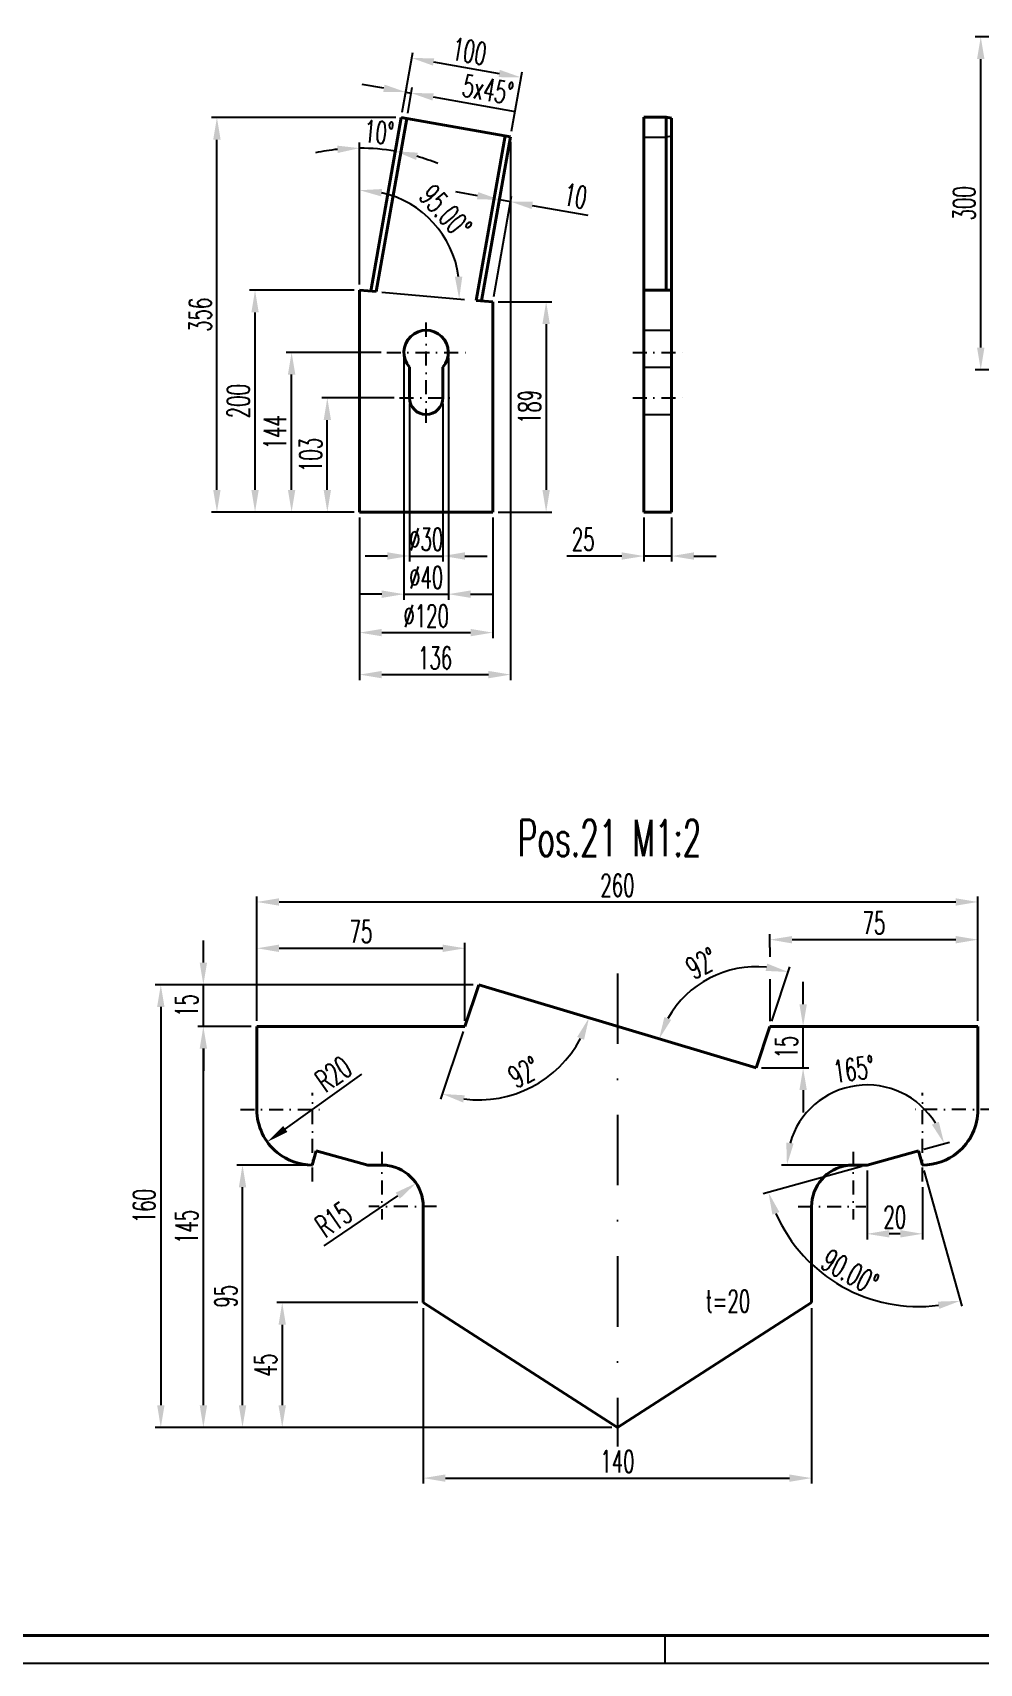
# Model space of a CAD drawing. Extents: x -2850 to -1661, y 5788 to 6629.
# Drawn here: x -2564.3 to -2393.6, y 5792.8 to 6086.8 of the extents above; entities that cross this region are included whole.
import ezdxf

# ---------------------------------------------------------------- set-up
doc = ezdxf.new("R2010")
doc.units = 0
doc.linetypes.add('STRICHPUNKT', pattern=[25.4, 12.7, -6.35, 0, -6.35])
doc.linetypes.add('VERDECKT', pattern=[9.525, 6.35, -3.175])
doc.layers.get('Defpoints').update_dxf_attribs({"linetype": 'CONTINUOUS'})
for name, color, linetype, lineweight in [('ACHSE', 150, 'STRICHPUNKT', 25), ('BEM', 6, 'CONTINUOUS', 25), ('TEXT_7', 1, 'CONTINUOUS', 60), ('VERDECKT', 2, 'VERDECKT', 25), ('VOLL_03', 6, 'CONTINUOUS', 25), ('VOLL_05', 7, 'CONTINUOUS', 40)]:
    doc.layers.add(name, color=color, linetype=linetype, lineweight=lineweight)
doc.styles.add('ROMANS', font='romans.shx', dxfattribs={"width": 0.6, "height": 80})
doc.styles.get("Standard").update_dxf_attribs({"font": 'romans.shx', "width": 0.6})
doc.dimstyles.get("Standard").update_dxf_attribs({"dimtxt": 4, "dimasz": 4, "dimexe": 1, "dimexo": 1, "dimgap": 1, "dimtad": 1, "dimdsep": 46, "dimtxsty": 'Standard', "dimcen": 0, "dimclrd": 256, "dimclre": 256, "dimclrt": 256, "dimazin": 0, "dimtfac": 1, "dimtmove": 0, "dimatfit": 3, "dimfxl": 0, "dimtolj": 1, "dimtzin": 0, "dimarcsym": 0})

# ---------------------------------------------------------------- blocks, each defined once
blk = doc.blocks.new('*D162')
at = {"layer": 'BEM', "lineweight": -2}
for p, q in [((-2478.16, 6067.05), (-2478.16, 5970.09)), ((-2505.38, 5999.39), (-2505.38, 5970.09)), ((-2501.38, 5971.09), (-2482.16, 5971.09))]:
    blk.add_line(p, q, dxfattribs=at)
at = {"layer": 'BEM'}
for points in [[(-2501.38, 5971.75), (-2501.38, 5970.42), (-2505.38, 5971.09)], [(-2482.16, 5971.75), (-2482.16, 5970.42), (-2478.16, 5971.09)]]:
    blk.add_solid(points, dxfattribs=at)
at = {"layer": 'Defpoints', "color": 0}
for p in [(-2478.16, 6068.05), (-2505.38, 6000.39), (-2478.16, 5971.09)]:
    blk.add_point(p, dxfattribs=at)
at = {"layer": 'BEM', "insert": (-2491.77, 5974.09), "char_height": 4, "attachment_point": 5}
blk.add_mtext('\\A1;136', dxfattribs=at)
blk = doc.blocks.new('*D232')
at = {"layer": 'BEM', "lineweight": -2}
blk.add_line((-2639.88, 6012.32), (-2654.29, 6011.12), dxfattribs=at)
at = {"layer": 'BEM'}
blk.add_solid([(-2654.34, 6011.79), (-2654.23, 6010.46), (-2658.27, 6010.79)], dxfattribs=at)
at = {"layer": 'Defpoints', "color": 0}
for p in [(-2406.64, 6031.71), (-2658.27, 6010.79)]:
    blk.add_point(p, dxfattribs=at)
at = {"layer": 'BEM', "insert": (-2645.34, 6014.88), "char_height": 4, "attachment_point": 5, "rotation": 4.7524}
blk.add_mtext('\\A1;R505', dxfattribs=at)
blk = doc.blocks.new('*D231')
at = {"layer": 'BEM', "lineweight": -2}
blk.add_line((-2637.97, 6021.8), (-2652.42, 6021.18), dxfattribs=at)
at = {"layer": 'BEM'}
blk.add_solid([(-2652.44, 6021.84), (-2652.39, 6020.51), (-2656.41, 6021.01)], dxfattribs=at)
at = {"layer": 'Defpoints', "color": 0}
for p in [(-2406.64, 6031.71), (-2656.41, 6021.01)]:
    blk.add_point(p, dxfattribs=at)
at = {"layer": 'BEM', "insert": (-2643.32, 6024.57), "char_height": 4, "attachment_point": 5, "rotation": 2.4538}
blk.add_mtext('\\A1;R500', dxfattribs=at)
blk = doc.blocks.new('*D186')
at = {"layer": 'BEM', "lineweight": -2}
for p, q in [((-2380.12, 6086.05), (-2394.4, 6086.05)), ((-2393.4, 6030.05), (-2393.4, 6082.05)), ((-2380.12, 6026.05), (-2394.4, 6026.05))]:
    blk.add_line(p, q, dxfattribs=at)
at = {"layer": 'BEM'}
for points in [[(-2394.07, 6082.05), (-2392.73, 6082.05), (-2393.4, 6086.05)], [(-2394.07, 6030.05), (-2392.73, 6030.05), (-2393.4, 6026.05)]]:
    blk.add_solid(points, dxfattribs=at)
at = {"layer": 'Defpoints', "color": 0}
for p in [(-2393.4, 6086.05), (-2379.12, 6086.05), (-2379.12, 6026.05)]:
    blk.add_point(p, dxfattribs=at)
at = {"layer": 'BEM', "insert": (-2396.4, 6056.05), "char_height": 4, "attachment_point": 5, "rotation": 90}
blk.add_mtext('\\A1;300', dxfattribs=at)
blk = doc.blocks.new('*D33')
at = {"layer": 'BEM', "lineweight": -2}
for p, q in [((-2523.9, 5908.67), (-2523.9, 5931.1)), ((-2519.9, 5930.1), (-2397.9, 5930.1)), ((-2393.9, 5908.67), (-2393.9, 5931.1))]:
    blk.add_line(p, q, dxfattribs=at)
at = {"layer": 'BEM'}
for points in [[(-2519.9, 5930.76), (-2519.9, 5929.43), (-2523.9, 5930.1)], [(-2397.9, 5930.76), (-2397.9, 5929.43), (-2393.9, 5930.1)]]:
    blk.add_solid(points, dxfattribs=at)
at = {"layer": 'Defpoints', "color": 0}
for p in [(-2393.9, 5930.1), (-2523.9, 5907.67), (-2393.9, 5907.67)]:
    blk.add_point(p, dxfattribs=at)
at = {"layer": 'BEM', "insert": (-2458.9, 5933.1), "char_height": 4, "attachment_point": 5}
blk.add_mtext('\\A1;260', dxfattribs=at)
blk = doc.blocks.new('*D21')
at = {"layer": 'BEM', "lineweight": -2}
for p, q in [((-2431.4, 5921.88), (-2431.4, 5924.3)), ((-2393.9, 5908.67), (-2393.9, 5924.3)), ((-2397.9, 5923.3), (-2427.4, 5923.3))]:
    blk.add_line(p, q, dxfattribs=at)
at = {"layer": 'BEM'}
for points in [[(-2427.4, 5923.96), (-2427.4, 5922.63), (-2431.4, 5923.3)], [(-2397.9, 5923.96), (-2397.9, 5922.63), (-2393.9, 5923.3)]]:
    blk.add_solid(points, dxfattribs=at)
at = {"layer": 'Defpoints', "color": 0}
for p in [(-2431.4, 5923.3), (-2431.4, 5920.88), (-2393.9, 5907.67)]:
    blk.add_point(p, dxfattribs=at)
at = {"layer": 'BEM', "insert": (-2412.65, 5926.3), "char_height": 4, "attachment_point": 5}
blk.add_mtext('\\A1;75', dxfattribs=at)
blk = doc.blocks.new('*D20')
at = {"layer": 'BEM', "lineweight": -2}
blk.add_line((-2431.08, 5908.62), (-2427.81, 5918.43), dxfattribs=at)
blk.add_arc((-2433.9, 5900.17), 18.25, 84.1467, 150.7191, dxfattribs=at)
at = {"layer": 'BEM'}
for points in [[(-2431.9, 5918.98), (-2432.18, 5917.67), (-2428.13, 5917.48)], [(-2449.21, 5908.84), (-2450.43, 5909.36), (-2451.38, 5905.41)]]:
    blk.add_solid(points, dxfattribs=at)
at = {"layer": 'Defpoints', "color": 0}
for p in [(-2437.74, 5918.01), (-2483.9, 5915.17), (-2431.4, 5907.67), (-2433.9, 5900.17), (-2433.9, 5900.17)]:
    blk.add_point(p, dxfattribs=at)
at = {"layer": 'BEM', "insert": (-2443.69, 5919.03), "char_height": 4, "attachment_point": 5, "rotation": 27.4329}
blk.add_mtext('\\A1;92°', dxfattribs=at)
blk = doc.blocks.new('*D19')
at = {"layer": 'BEM', "lineweight": -2}
for p, q in [((-2425.42, 5911.67), (-2425.42, 5915.67)), ((-2430.4, 5907.67), (-2424.42, 5907.67)), ((-2425.42, 5900.17), (-2425.42, 5907.67)), ((-2432.9, 5900.17), (-2424.42, 5900.17)), ((-2425.42, 5896.17), (-2425.42, 5892.17))]:
    blk.add_line(p, q, dxfattribs=at)
at = {"layer": 'BEM'}
for points in [[(-2426.09, 5911.67), (-2424.75, 5911.67), (-2425.42, 5907.67)], [(-2426.09, 5896.17), (-2424.75, 5896.17), (-2425.42, 5900.17)]]:
    blk.add_solid(points, dxfattribs=at)
at = {"layer": 'Defpoints', "color": 0}
for p in [(-2431.4, 5907.67), (-2425.42, 5907.67), (-2433.9, 5900.17)]:
    blk.add_point(p, dxfattribs=at)
at = {"layer": 'BEM', "insert": (-2428.42, 5903.92), "char_height": 4, "attachment_point": 5, "rotation": 90}
blk.add_mtext('\\A1;15', dxfattribs=at)
blk = doc.blocks.new('*D18')
at = {"layer": 'BEM', "lineweight": -2}
for p, q in [((-2533.55, 5919.17), (-2533.55, 5923.17)), ((-2484.9, 5915.17), (-2534.55, 5915.17)), ((-2533.55, 5907.67), (-2533.55, 5915.17)), ((-2524.9, 5907.67), (-2534.55, 5907.67)), ((-2533.55, 5903.67), (-2533.55, 5899.67))]:
    blk.add_line(p, q, dxfattribs=at)
at = {"layer": 'BEM'}
for points in [[(-2534.21, 5919.17), (-2532.88, 5919.17), (-2533.55, 5915.17)], [(-2534.21, 5903.67), (-2532.88, 5903.67), (-2533.55, 5907.67)]]:
    blk.add_solid(points, dxfattribs=at)
at = {"layer": 'Defpoints', "color": 0}
for p in [(-2533.55, 5915.17), (-2483.9, 5915.17), (-2523.9, 5907.67)]:
    blk.add_point(p, dxfattribs=at)
at = {"layer": 'BEM', "insert": (-2536.55, 5911.42), "char_height": 4, "attachment_point": 5, "rotation": 90}
blk.add_mtext('\\A1;15', dxfattribs=at)
blk = doc.blocks.new('*D17')
at = {"layer": 'BEM', "lineweight": -2}
blk.add_line((-2486.72, 5906.72), (-2490.78, 5894.53), dxfattribs=at)
blk.add_arc((-2483.9, 5915.17), 20.75, 262.6268, 332.239, dxfattribs=at)
at = {"layer": 'BEM'}
for points in [[(-2466.15, 5905.76), (-2464.92, 5905.25), (-2464.02, 5909.21)], [(-2486.71, 5893.94), (-2486.41, 5895.24), (-2490.46, 5895.48)]]:
    blk.add_solid(points, dxfattribs=at)
at = {"layer": 'Defpoints', "color": 0}
for p in [(-2483.9, 5915.17), (-2483.9, 5915.17), (-2486.4, 5907.67), (-2433.9, 5900.17), (-2479.53, 5894.88)]:
    blk.add_point(p, dxfattribs=at)
at = {"layer": 'BEM', "insert": (-2475.72, 5899.41), "char_height": 4, "attachment_point": 5, "rotation": 27.4329}
blk.add_mtext('\\A1;92°', dxfattribs=at)
blk = doc.blocks.new('*D16')
at = {"layer": 'BEM', "lineweight": -2}
for p, q in [((-2523.9, 5908.67), (-2523.9, 5922.75)), ((-2519.9, 5921.75), (-2490.4, 5921.75)), ((-2486.4, 5908.67), (-2486.4, 5922.75))]:
    blk.add_line(p, q, dxfattribs=at)
at = {"layer": 'BEM'}
for points in [[(-2519.9, 5922.41), (-2519.9, 5921.08), (-2523.9, 5921.75)], [(-2490.4, 5922.41), (-2490.4, 5921.08), (-2486.4, 5921.75)]]:
    blk.add_solid(points, dxfattribs=at)
at = {"layer": 'Defpoints', "color": 0}
for p in [(-2486.4, 5921.75), (-2523.9, 5907.67), (-2486.4, 5907.67)]:
    blk.add_point(p, dxfattribs=at)
at = {"layer": 'BEM', "insert": (-2505.15, 5924.75), "char_height": 4, "attachment_point": 5}
blk.add_mtext('\\A1;75', dxfattribs=at)
blk = doc.blocks.new('*D15')
at = {"layer": 'BEM', "lineweight": -2}
for p, q in [((-2414.86, 5882.4), (-2432.64, 5877.46)), ((-2403.63, 5881.71), (-2396.83, 5857.22))]:
    blk.add_line(p, q, dxfattribs=at)
blk.add_arc((-2404.61, 5885.25), 28.09, 203.6912, 277.357, dxfattribs=at)
at = {"layer": 'BEM'}
for points in [[(-2430.96, 5873.74), (-2429.7, 5874.19), (-2431.67, 5877.73)], [(-2401.15, 5858.05), (-2400.88, 5856.74), (-2397.1, 5858.19)]]:
    blk.add_solid(points, dxfattribs=at)
at = {"layer": 'Defpoints', "color": 0}
for p in [(-2404.61, 5885.25), (-2404.61, 5885.25), (-2413.9, 5882.67), (-2403.9, 5882.67), (-2424.29, 5865.21)]:
    blk.add_point(p, dxfattribs=at)
at = {"layer": 'BEM', "insert": (-2416.96, 5863.41), "char_height": 4, "attachment_point": 5, "rotation": 330.5241}
blk.add_mtext('\\A1;90.00°', dxfattribs=at)
blk = doc.blocks.new('*D14')
at = {"layer": 'BEM', "lineweight": -2}
for p, q in [((-2403.65, 5885.52), (-2399.02, 5886.8)), ((-2417.4, 5882.67), (-2429.34, 5882.67))]:
    blk.add_line(p, q, dxfattribs=at)
blk.add_arc((-2413.9, 5882.67), 14.44, 31.442, 164.0821, dxfattribs=at)
at = {"layer": 'BEM'}
for points in [[(-2400.97, 5890.47), (-2402.19, 5889.94), (-2399.98, 5886.53)], [(-2427.13, 5886.54), (-2428.45, 5886.72), (-2428.34, 5882.67)]]:
    blk.add_solid(points, dxfattribs=at)
at = {"layer": 'Defpoints', "color": 0}
for p in [(-2409.04, 5896.27), (-2404.61, 5885.25), (-2416.4, 5882.67), (-2413.9, 5882.67), (-2413.9, 5882.67)]:
    blk.add_point(p, dxfattribs=at)
at = {"layer": 'BEM', "insert": (-2416.26, 5899.95), "char_height": 4, "attachment_point": 5, "rotation": 7.7621}
blk.add_mtext('\\A1;165°', dxfattribs=at)
blk = doc.blocks.new('*D13')
at = {"layer": 'BEM', "lineweight": -2}
for p, q in [((-2413.9, 5881.67), (-2413.9, 5869.27)), ((-2403.9, 5878.69), (-2403.9, 5869.27)), ((-2407.9, 5870.27), (-2409.9, 5870.27))]:
    blk.add_line(p, q, dxfattribs=at)
at = {"layer": 'BEM'}
for points in [[(-2409.9, 5870.94), (-2409.9, 5869.61), (-2413.9, 5870.27)], [(-2407.9, 5870.94), (-2407.9, 5869.61), (-2403.9, 5870.27)]]:
    blk.add_solid(points, dxfattribs=at)
at = {"layer": 'Defpoints', "color": 0}
for p in [(-2413.9, 5882.67), (-2403.9, 5879.69), (-2413.9, 5870.27)]:
    blk.add_point(p, dxfattribs=at)
at = {"layer": 'BEM', "insert": (-2408.9, 5873.27), "char_height": 4, "attachment_point": 5}
blk.add_mtext('\\A1;20', dxfattribs=at)
blk = doc.blocks.new('*D12')
at = {"layer": 'BEM', "lineweight": -2}
blk.add_line((-2511.78, 5868.09), (-2498.51, 5877.14), dxfattribs=at)
at = {"layer": 'BEM'}
blk.add_solid([(-2498.88, 5877.69), (-2498.13, 5876.59), (-2495.2, 5879.4)], dxfattribs=at)
at = {"layer": 'Defpoints', "color": 0}
for p in [(-2495.2, 5879.4), (-2501.4, 5875.17)]:
    blk.add_point(p, dxfattribs=at)
at = {"layer": 'BEM', "insert": (-2510.09, 5872.87), "char_height": 4, "attachment_point": 5, "rotation": 34.3086}
blk.add_mtext('\\A1;R15', dxfattribs=at)
blk = doc.blocks.new('*D11')
at = {"layer": 'BEM', "lineweight": -2}
blk.add_line((-2505.02, 5899.03), (-2518.78, 5889.17), dxfattribs=at)
at = {"layer": 'BEM'}
blk.add_solid([(-2519.17, 5889.72), (-2518.39, 5888.63), (-2522.03, 5886.84)], dxfattribs=at)
at = {"layer": 'Defpoints', "color": 0}
for p in [(-2513.9, 5892.67), (-2522.03, 5886.84)]:
    blk.add_point(p, dxfattribs=at)
at = {"layer": 'BEM', "insert": (-2510.09, 5899.09), "char_height": 4, "attachment_point": 5, "rotation": 35.6226}
blk.add_mtext('\\A1;R20', dxfattribs=at)
blk = doc.blocks.new('*D10')
at = {"layer": 'BEM', "lineweight": -2}
for p, q in [((-2484.9, 5915.17), (-2542.22, 5915.17)), ((-2541.22, 5911.17), (-2541.22, 5839.37)), ((-2459.9, 5835.37), (-2542.22, 5835.37))]:
    blk.add_line(p, q, dxfattribs=at)
at = {"layer": 'BEM'}
for points in [[(-2541.88, 5911.17), (-2540.55, 5911.17), (-2541.22, 5915.17)], [(-2541.88, 5839.37), (-2540.55, 5839.37), (-2541.22, 5835.37)]]:
    blk.add_solid(points, dxfattribs=at)
at = {"layer": 'Defpoints', "color": 0}
for p in [(-2483.9, 5915.17), (-2541.22, 5835.37), (-2458.9, 5835.37)]:
    blk.add_point(p, dxfattribs=at)
at = {"layer": 'BEM', "insert": (-2544.22, 5875.27), "char_height": 4, "attachment_point": 5, "rotation": 90}
blk.add_mtext('\\A1;160', dxfattribs=at)
blk = doc.blocks.new('*D9')
at = {"layer": 'BEM', "lineweight": -2}
for p, q in [((-2524.9, 5907.67), (-2534.55, 5907.67)), ((-2533.55, 5839.37), (-2533.55, 5903.67)), ((-2459.9, 5835.37), (-2534.55, 5835.37))]:
    blk.add_line(p, q, dxfattribs=at)
at = {"layer": 'BEM'}
for points in [[(-2534.21, 5903.67), (-2532.88, 5903.67), (-2533.55, 5907.67)], [(-2534.21, 5839.37), (-2532.88, 5839.37), (-2533.55, 5835.37)]]:
    blk.add_solid(points, dxfattribs=at)
at = {"layer": 'Defpoints', "color": 0}
for p in [(-2533.55, 5907.67), (-2523.9, 5907.67), (-2458.9, 5835.37)]:
    blk.add_point(p, dxfattribs=at)
at = {"layer": 'BEM', "insert": (-2536.55, 5871.52), "char_height": 4, "attachment_point": 5, "rotation": 90}
blk.add_mtext('\\A1;145', dxfattribs=at)
blk = doc.blocks.new('*D8')
at = {"layer": 'BEM', "lineweight": -2}
for p, q in [((-2514.9, 5882.67), (-2527.49, 5882.67)), ((-2526.49, 5839.37), (-2526.49, 5878.67)), ((-2459.9, 5835.37), (-2527.49, 5835.37))]:
    blk.add_line(p, q, dxfattribs=at)
at = {"layer": 'BEM'}
for points in [[(-2527.15, 5878.67), (-2525.82, 5878.67), (-2526.49, 5882.67)], [(-2527.15, 5839.37), (-2525.82, 5839.37), (-2526.49, 5835.37)]]:
    blk.add_solid(points, dxfattribs=at)
at = {"layer": 'Defpoints', "color": 0}
for p in [(-2526.49, 5882.67), (-2513.9, 5882.67), (-2458.9, 5835.37)]:
    blk.add_point(p, dxfattribs=at)
at = {"layer": 'BEM', "insert": (-2529.49, 5859.02), "char_height": 4, "attachment_point": 5, "rotation": 90}
blk.add_mtext('\\A1;95', dxfattribs=at)
blk = doc.blocks.new('*D7')
at = {"layer": 'BEM', "lineweight": -2}
for p, q in [((-2494.9, 5857.87), (-2520.33, 5857.87)), ((-2519.33, 5853.87), (-2519.33, 5839.37)), ((-2459.9, 5835.37), (-2520.33, 5835.37))]:
    blk.add_line(p, q, dxfattribs=at)
at = {"layer": 'BEM'}
for points in [[(-2520, 5853.87), (-2518.66, 5853.87), (-2519.33, 5857.87)], [(-2520, 5839.37), (-2518.66, 5839.37), (-2519.33, 5835.37)]]:
    blk.add_solid(points, dxfattribs=at)
at = {"layer": 'Defpoints', "color": 0}
for p in [(-2493.9, 5857.87), (-2519.33, 5835.37), (-2458.9, 5835.37)]:
    blk.add_point(p, dxfattribs=at)
at = {"layer": 'BEM', "insert": (-2522.33, 5846.62), "char_height": 4, "attachment_point": 5, "rotation": 90}
blk.add_mtext('\\A1;45', dxfattribs=at)
blk = doc.blocks.new('*D6')
at = {"layer": 'BEM', "lineweight": -2}
for p, q in [((-2493.9, 5856.87), (-2493.9, 5825.23)), ((-2423.9, 5856.87), (-2423.9, 5825.23)), ((-2489.9, 5826.23), (-2427.9, 5826.23))]:
    blk.add_line(p, q, dxfattribs=at)
at = {"layer": 'BEM'}
for points in [[(-2489.9, 5826.89), (-2489.9, 5825.56), (-2493.9, 5826.23)], [(-2427.9, 5826.89), (-2427.9, 5825.56), (-2423.9, 5826.23)]]:
    blk.add_solid(points, dxfattribs=at)
at = {"layer": 'Defpoints', "color": 0}
for p in [(-2493.9, 5857.87), (-2423.9, 5857.87), (-2423.9, 5826.23)]:
    blk.add_point(p, dxfattribs=at)
at = {"layer": 'BEM', "insert": (-2458.9, 5829.23), "char_height": 4, "attachment_point": 5}
blk.add_mtext('\\A1;140', dxfattribs=at)
blk = doc.blocks.new('*D279')
at = {"layer": 'BEM', "lineweight": -2}
for p, q in [((-2454.12, 5999.39), (-2454.12, 5991.46)), ((-2449.12, 5999.39), (-2449.12, 5991.46)), ((-2458.12, 5992.46), (-2468.01, 5992.46)), ((-2449.12, 5992.46), (-2454.12, 5992.46)), ((-2445.12, 5992.46), (-2441.12, 5992.46))]:
    blk.add_line(p, q, dxfattribs=at)
at = {"layer": 'BEM'}
for points in [[(-2458.12, 5993.13), (-2458.12, 5991.8), (-2454.12, 5992.46)], [(-2445.12, 5993.13), (-2445.12, 5991.8), (-2449.12, 5992.46)]]:
    blk.add_solid(points, dxfattribs=at)
at = {"layer": 'Defpoints', "color": 0}
for p in [(-2454.12, 6000.39), (-2449.12, 6000.39), (-2454.12, 5992.46)]:
    blk.add_point(p, dxfattribs=at)
at = {"layer": 'BEM', "insert": (-2465.07, 5995.46), "char_height": 4, "attachment_point": 5}
blk.add_mtext('\\A1;25', dxfattribs=at)
blk = doc.blocks.new('*D278')
at = {"layer": 'BEM', "lineweight": -2}
blk.add_line((-2505.38, 6041.39), (-2505.38, 6067), dxfattribs=at)
for start, end in [(96.1768, 102.3536), (80, 90), (67.6464, 73.8232)]:
    blk.add_arc((-2505.38, 6028.88), 37.12, start, end, dxfattribs=at)
at = {"layer": 'BEM'}
for points in [[(-2509.41, 6066.45), (-2509.34, 6065.12), (-2505.38, 6066)], [(-2495.19, 6063.88), (-2494.89, 6065.18), (-2498.93, 6065.43)]]:
    blk.add_solid(points, dxfattribs=at)
at = {"layer": 'Defpoints', "color": 0}
for p in [(-2497.86, 6071.52), (-2501.07, 6065.75), (-2505.38, 6040.39), (-2503.38, 6040.22), (-2505.38, 6000.39)]:
    blk.add_point(p, dxfattribs=at)
at = {"layer": 'BEM', "insert": (-2501.88, 6068.85), "char_height": 4, "attachment_point": 5, "rotation": 355}
blk.add_mtext('\\A1;10°', dxfattribs=at)
blk = doc.blocks.new('*D277')
at = {"layer": 'BEM', "lineweight": -2}
for p, q in [((-2498.86, 6071.52), (-2532.1, 6071.52)), ((-2531.1, 6004.39), (-2531.1, 6067.52)), ((-2506.38, 6000.39), (-2532.1, 6000.39))]:
    blk.add_line(p, q, dxfattribs=at)
at = {"layer": 'BEM'}
for points in [[(-2531.77, 6067.52), (-2530.44, 6067.52), (-2531.1, 6071.52)], [(-2531.77, 6004.39), (-2530.44, 6004.39), (-2531.1, 6000.39)]]:
    blk.add_solid(points, dxfattribs=at)
at = {"layer": 'Defpoints', "color": 0}
for p in [(-2531.1, 6071.52), (-2497.86, 6071.52), (-2505.38, 6000.39)]:
    blk.add_point(p, dxfattribs=at)
at = {"layer": 'BEM', "insert": (-2534.1, 6035.96), "char_height": 4, "attachment_point": 5, "rotation": 90}
blk.add_mtext('\\A1;356', dxfattribs=at)
blk = doc.blocks.new('*D276')
at = {"layer": 'BEM', "lineweight": -2}
for p, q in [((-2484.1, 6057.41), (-2488.04, 6058.11)), ((-2483.18, 6039.63), (-2479.99, 6057.7)), ((-2481.21, 6039.28), (-2478.02, 6057.36)), ((-2480.16, 6056.72), (-2478.19, 6056.37)), ((-2474.25, 6055.68), (-2464.25, 6053.92))]:
    blk.add_line(p, q, dxfattribs=at)
at = {"layer": 'BEM'}
for points in [[(-2483.99, 6058.07), (-2484.22, 6056.76), (-2480.16, 6056.72)], [(-2474.14, 6056.33), (-2474.37, 6055.02), (-2478.19, 6056.37)]]:
    blk.add_solid(points, dxfattribs=at)
at = {"layer": 'Defpoints', "color": 0}
for p in [(-2480.16, 6056.72), (-2483.35, 6038.64), (-2481.38, 6038.29)]:
    blk.add_point(p, dxfattribs=at)
at = {"layer": 'BEM', "insert": (-2466.46, 6057.35), "char_height": 4, "attachment_point": 5, "rotation": 350}
blk.add_mtext('\\A1;10', dxfattribs=at)
blk = doc.blocks.new('*D275')
at = {"layer": 'BEM', "lineweight": -2}
for p, q in [((-2497.69, 6072.51), (-2495.8, 6083.22)), ((-2492.03, 6081.54), (-2480.21, 6079.46)), ((-2477.99, 6069.03), (-2476.1, 6079.75))]:
    blk.add_line(p, q, dxfattribs=at)
at = {"layer": 'BEM'}
for points in [[(-2491.92, 6082.2), (-2492.15, 6080.88), (-2495.97, 6082.24)], [(-2480.1, 6080.11), (-2480.33, 6078.8), (-2476.28, 6078.76)]]:
    blk.add_solid(points, dxfattribs=at)
at = {"layer": 'Defpoints', "color": 0}
for p in [(-2476.28, 6078.76), (-2497.86, 6071.52), (-2478.16, 6068.05)]:
    blk.add_point(p, dxfattribs=at)
at = {"layer": 'BEM', "insert": (-2485.6, 6083.45), "char_height": 4, "attachment_point": 5, "rotation": 350}
blk.add_mtext('\\A1;100', dxfattribs=at)
blk = doc.blocks.new('*D274')
at = {"layer": 'BEM', "lineweight": -2}
for p, q in [((-2500.99, 6076.8), (-2504.93, 6077.49)), ((-2497.69, 6072.51), (-2496.88, 6077.09)), ((-2497.05, 6076.1), (-2496.07, 6075.93)), ((-2496.7, 6072.33), (-2495.89, 6076.91)), ((-2492.13, 6075.24), (-2477.33, 6072.63))]:
    blk.add_line(p, q, dxfattribs=at)
at = {"layer": 'BEM'}
for points in [[(-2500.88, 6077.45), (-2501.11, 6076.14), (-2497.05, 6076.1)], [(-2492.01, 6075.89), (-2492.24, 6074.58), (-2496.07, 6075.93)]]:
    blk.add_solid(points, dxfattribs=at)
at = {"layer": 'Defpoints', "color": 0}
for p in [(-2496.07, 6075.93), (-2497.86, 6071.52), (-2496.88, 6071.35)]:
    blk.add_point(p, dxfattribs=at)
at = {"layer": 'BEM', "insert": (-2482.24, 6076.54), "char_height": 4, "attachment_point": 5, "rotation": 350}
blk.add_mtext('\\A1;5x45°', dxfattribs=at)
blk = doc.blocks.new('*D273')
at = {"layer": 'BEM', "lineweight": -2}
for p, q in [((-2497.38, 6028.18), (-2497.38, 5984.59)), ((-2489.38, 6028.18), (-2489.38, 5984.59)), ((-2501.38, 5985.59), (-2505.38, 5985.59)), ((-2497.38, 5985.59), (-2489.38, 5985.59)), ((-2485.38, 5985.59), (-2481.38, 5985.59))]:
    blk.add_line(p, q, dxfattribs=at)
at = {"layer": 'BEM'}
for points in [[(-2501.38, 5986.26), (-2501.38, 5984.92), (-2497.38, 5985.59)], [(-2485.38, 5986.26), (-2485.38, 5984.92), (-2489.38, 5985.59)]]:
    blk.add_solid(points, dxfattribs=at)
at = {"layer": 'Defpoints', "color": 0}
for p in [(-2497.38, 6029.18), (-2489.38, 6029.18), (-2489.38, 5985.59)]:
    blk.add_point(p, dxfattribs=at)
at = {"layer": 'BEM', "insert": (-2493.38, 5988.59), "char_height": 4, "attachment_point": 5}
blk.add_mtext('\\A1;%%c40', dxfattribs=at)
blk = doc.blocks.new('*D272')
at = {"layer": 'BEM', "lineweight": -2}
for p, q in [((-2505.38, 6041.39), (-2505.38, 6059.41)), ((-2501.38, 6040.04), (-2486.44, 6038.74))]:
    blk.add_line(p, q, dxfattribs=at)
blk.add_arc((-2505.38, 6040.39), 18.02, 7.7477, 77.2523, dxfattribs=at)
at = {"layer": 'BEM'}
for points in [[(-2501.48, 6057.3), (-2501.33, 6058.63), (-2505.38, 6058.41)], [(-2486.86, 6042.84), (-2488.2, 6042.81), (-2487.43, 6038.82)]]:
    blk.add_solid(points, dxfattribs=at)
at = {"layer": 'Defpoints', "color": 0}
for p in [(-2489.28, 6048.48), (-2505.38, 6040.39), (-2505.38, 6040.39), (-2502.38, 6040.13), (-2505.38, 6000.39)]:
    blk.add_point(p, dxfattribs=at)
at = {"layer": 'BEM', "insert": (-2489.89, 6054.59), "char_height": 4, "attachment_point": 5, "rotation": 312.5}
blk.add_mtext('\\A1;95.00°', dxfattribs=at)
blk = doc.blocks.new('*D271')
at = {"layer": 'BEM', "lineweight": -2}
for p, q in [((-2480.38, 6038.29), (-2470.75, 6038.29)), ((-2471.75, 6034.29), (-2471.75, 6004.39)), ((-2480.38, 6000.39), (-2470.75, 6000.39))]:
    blk.add_line(p, q, dxfattribs=at)
at = {"layer": 'BEM'}
for points in [[(-2472.42, 6034.29), (-2471.08, 6034.29), (-2471.75, 6038.29)], [(-2472.42, 6004.39), (-2471.08, 6004.39), (-2471.75, 6000.39)]]:
    blk.add_solid(points, dxfattribs=at)
at = {"layer": 'Defpoints', "color": 0}
for p in [(-2481.38, 6038.29), (-2481.38, 6000.39), (-2471.75, 6000.39)]:
    blk.add_point(p, dxfattribs=at)
at = {"layer": 'BEM', "insert": (-2474.75, 6019.34), "char_height": 4, "attachment_point": 5, "rotation": 90}
blk.add_mtext('\\A1;189', dxfattribs=at)
blk = doc.blocks.new('*D270')
at = {"layer": 'BEM', "lineweight": -2}
for p, q in [((-2506.38, 6040.39), (-2525.23, 6040.39)), ((-2524.23, 6004.39), (-2524.23, 6036.39)), ((-2506.38, 6000.39), (-2525.23, 6000.39))]:
    blk.add_line(p, q, dxfattribs=at)
at = {"layer": 'BEM'}
for points in [[(-2524.89, 6036.39), (-2523.56, 6036.39), (-2524.23, 6040.39)], [(-2524.89, 6004.39), (-2523.56, 6004.39), (-2524.23, 6000.39)]]:
    blk.add_solid(points, dxfattribs=at)
at = {"layer": 'Defpoints', "color": 0}
for p in [(-2524.23, 6040.39), (-2505.38, 6040.39), (-2505.38, 6000.39)]:
    blk.add_point(p, dxfattribs=at)
at = {"layer": 'BEM', "insert": (-2527.23, 6020.39), "char_height": 4, "attachment_point": 5, "rotation": 90}
blk.add_mtext('\\A1;200', dxfattribs=at)
blk = doc.blocks.new('*D269')
at = {"layer": 'BEM', "lineweight": -2}
for p, q in [((-2501.5, 6029.18), (-2518.64, 6029.18)), ((-2517.64, 6004.39), (-2517.64, 6025.18)), ((-2506.38, 6000.39), (-2518.64, 6000.39))]:
    blk.add_line(p, q, dxfattribs=at)
at = {"layer": 'BEM'}
for points in [[(-2518.3, 6025.18), (-2516.97, 6025.18), (-2517.64, 6029.18)], [(-2518.3, 6004.39), (-2516.97, 6004.39), (-2517.64, 6000.39)]]:
    blk.add_solid(points, dxfattribs=at)
at = {"layer": 'Defpoints', "color": 0}
for p in [(-2517.64, 6029.18), (-2500.5, 6029.18), (-2505.38, 6000.39)]:
    blk.add_point(p, dxfattribs=at)
at = {"layer": 'BEM', "insert": (-2520.64, 6014.78), "char_height": 4, "attachment_point": 5, "rotation": 90}
blk.add_mtext('\\A1;144', dxfattribs=at)
blk = doc.blocks.new('*D268')
at = {"layer": 'BEM', "lineweight": -2}
for p, q in [((-2499.17, 6020.98), (-2512.2, 6020.98)), ((-2511.2, 6004.39), (-2511.2, 6016.98)), ((-2506.38, 6000.39), (-2512.2, 6000.39))]:
    blk.add_line(p, q, dxfattribs=at)
at = {"layer": 'BEM'}
for points in [[(-2511.86, 6016.98), (-2510.53, 6016.98), (-2511.2, 6020.98)], [(-2511.86, 6004.39), (-2510.53, 6004.39), (-2511.2, 6000.39)]]:
    blk.add_solid(points, dxfattribs=at)
at = {"layer": 'Defpoints', "color": 0}
for p in [(-2511.2, 6020.98), (-2498.17, 6020.98), (-2505.38, 6000.39)]:
    blk.add_point(p, dxfattribs=at)
at = {"layer": 'BEM', "insert": (-2514.2, 6010.68), "char_height": 4, "attachment_point": 5, "rotation": 90}
blk.add_mtext('\\A1;103', dxfattribs=at)
blk = doc.blocks.new('*D267')
at = {"layer": 'BEM', "lineweight": -2}
for p, q in [((-2505.38, 5999.39), (-2505.38, 5977.66)), ((-2481.38, 5999.39), (-2481.38, 5977.66)), ((-2501.38, 5978.66), (-2485.38, 5978.66))]:
    blk.add_line(p, q, dxfattribs=at)
at = {"layer": 'BEM'}
for points in [[(-2501.38, 5979.32), (-2501.38, 5977.99), (-2505.38, 5978.66)], [(-2485.38, 5979.32), (-2485.38, 5977.99), (-2481.38, 5978.66)]]:
    blk.add_solid(points, dxfattribs=at)
at = {"layer": 'Defpoints', "color": 0}
for p in [(-2505.38, 6000.39), (-2481.38, 6000.39), (-2481.38, 5978.66)]:
    blk.add_point(p, dxfattribs=at)
at = {"layer": 'BEM', "insert": (-2493.38, 5981.66), "char_height": 4, "attachment_point": 5}
blk.add_mtext('\\A1;%%c120', dxfattribs=at)
blk = doc.blocks.new('*D266')
at = {"layer": 'BEM', "lineweight": -2}
for p, q in [((-2496.38, 6019.98), (-2496.38, 5991.47)), ((-2490.38, 6019.98), (-2490.38, 5991.47)), ((-2500.38, 5992.47), (-2504.38, 5992.47)), ((-2496.38, 5992.47), (-2490.38, 5992.47)), ((-2486.38, 5992.47), (-2482.38, 5992.47))]:
    blk.add_line(p, q, dxfattribs=at)
at = {"layer": 'BEM'}
for points in [[(-2500.38, 5993.14), (-2500.38, 5991.81), (-2496.38, 5992.47)], [(-2486.38, 5993.14), (-2486.38, 5991.81), (-2490.38, 5992.47)]]:
    blk.add_solid(points, dxfattribs=at)
at = {"layer": 'Defpoints', "color": 0}
for p in [(-2496.38, 6020.98), (-2490.38, 6020.98), (-2490.38, 5992.47)]:
    blk.add_point(p, dxfattribs=at)
at = {"layer": 'BEM', "insert": (-2493.38, 5995.47), "char_height": 4, "attachment_point": 5}
blk.add_mtext('\\A1;%%c30', dxfattribs=at)

msp = doc.modelspace()

# ---------------------------------------------------------------- linework, layer by layer
at = {"layer": 'ACHSE', "ltscale": 0.2}
for p, q in [((-2493.3803, 6016.4563), (-2493.3803, 6035.4867)), ((-2500.4997, 6029.1756), (-2486.2609, 6029.1756)), ((-2456.1247, 6029.1756), (-2447.1247, 6029.1756)), ((-2498.1749, 6020.9756), (-2488.5858, 6020.9756)), ((-2456.1247, 6020.9756), (-2447.1247, 6020.9756)), ((-2513.9, 5879.6881), (-2513.9, 5895.6884)), ((-2403.9, 5879.6881), (-2403.9, 5895.6884)), ((-2526.8809, 5892.6689), (-2511.5517, 5892.6689)), ((-2390.9192, 5892.6689), (-2406.2484, 5892.6689)), ((-2501.4, 5885.0554), (-2501.4, 5872.861)), ((-2416.4, 5885.0554), (-2416.4, 5872.861)), ((-2491.5135, 5875.1689), (-2503.7135, 5875.1689)), ((-2426.2865, 5875.1689), (-2414.0865, 5875.1689))]:
    msp.add_line(p, q, dxfattribs=at)
at = {"layer": 'ACHSE'}
msp.add_line((-2458.9, 5917.2139), (-2458.9, 5831.908), dxfattribs=at)
at = {"layer": 'BEM'}
for p, q in [((-2431.4, 5921.8801), (-2431.4, 5920.2113)), ((-2431.4, 5916.1837), (-2431.4, 5908.6119))]:
    msp.add_line(p, q, dxfattribs=at)
at = {"layer": 'VERDECKT'}
for p, q in [((-2449.1247, 6068.1516), (-2450.1247, 6067.9779)), ((-2454.1247, 6067.9779), (-2450.1247, 6067.9779)), ((-2454.1247, 6033.1756), (-2449.1247, 6033.1756)), ((-2454.1247, 6026.5298), (-2449.1247, 6026.5298)), ((-2454.1247, 6017.9756), (-2449.1247, 6017.9756))]:
    msp.add_line(p, q, dxfattribs=at)
at = {"layer": 'VOLL_03'}
msp.add_line((-2450.3783, 5797.8285), (-2450.3783, 5792.8285), dxfattribs=at)
at = {"layer": 'VOLL_03', "ltscale": 0.8}
msp.add_line((-1666.3783, 5792.8285), (-2845.3783, 5792.8285), dxfattribs=at)
at = {"layer": 'VOLL_05'}
for p, q in [((-2503.3803, 6040.2184), (-2497.8609, 6071.5203)), ((-2502.3803, 6040.131), (-2496.8761, 6071.3467)), ((-2478.1648, 6068.0474), (-2497.8609, 6071.5203)), ((-2454.1247, 6071.5898), (-2450.1247, 6071.5898)), ((-2454.1247, 6071.5898), (-2454.1247, 6000.3934)), ((-2449.1247, 6071.4161), (-2450.1247, 6071.5898)), ((-2450.1247, 6071.5898), (-2450.1247, 6040.3934)), ((-2449.1247, 6071.4161), (-2449.1247, 6000.3934)), ((-2484.3803, 6038.5562), (-2479.1496, 6068.221)), ((-2483.3803, 6038.4687), (-2478.1648, 6068.0474)), ((-2505.3803, 6000.3934), (-2505.3803, 6040.3934)), ((-2505.3803, 6040.3934), (-2502.3803, 6040.131)), ((-2454.1247, 6040.3934), (-2449.1247, 6040.3934)), ((-2484.3803, 6038.5562), (-2481.3803, 6038.2937)), ((-2481.3803, 6000.3934), (-2481.3803, 6038.2937)), ((-2496.3803, 6026.5298), (-2496.3803, 6023.9794)), ((-2490.3803, 6026.5298), (-2490.3803, 6023.9794)), ((-2496.3803, 6020.9756), (-2496.3803, 6023.9794)), ((-2490.3803, 6020.9756), (-2490.3803, 6023.9794)), ((-2505.3803, 6000.3934), (-2481.3803, 6000.3934)), ((-2454.1247, 6000.3934), (-2449.1247, 6000.3934)), ((-2486.4, 5907.6689), (-2483.9, 5915.1689)), ((-2433.9, 5900.1689), (-2483.9, 5915.1689)), ((-2523.9, 5892.6689), (-2523.9, 5907.6689)), ((-2486.4, 5907.6689), (-2523.9, 5907.6689)), ((-2431.4, 5907.6689), (-2433.9, 5900.1689)), ((-2431.4, 5907.6689), (-2393.9, 5907.6689)), ((-2393.9, 5892.6689), (-2393.9, 5907.6689)), ((-2513.9047, 5882.6689), (-2513.188, 5885.2489)), ((-2503.9, 5882.6689), (-2513.188, 5885.2489)), ((-2413.9, 5882.6689), (-2404.6121, 5885.2489)), ((-2403.8954, 5882.6689), (-2404.6121, 5885.2489)), ((-2501.4, 5882.6689), (-2503.9, 5882.6689)), ((-2416.4, 5882.6689), (-2413.9, 5882.6689)), ((-2493.9, 5857.8707), (-2493.9, 5875.1689)), ((-2423.9, 5857.8707), (-2423.9, 5875.1689)), ((-2493.9, 5857.8707), (-2458.9, 5835.3707)), ((-2458.9, 5835.3707), (-2423.9, 5857.8707))]:
    msp.add_line(p, q, dxfattribs=at)
at = {"layer": 'VOLL_05', "ltscale": 0.8}
msp.add_line((-1671.3783, 5797.8285), (-2840.3783, 5797.8285), dxfattribs=at)
at = {"layer": 'VOLL_05'}
for centre, radius, start, end in [((-2493.3803, 6029.1756), 4, 318.590378, 221.409622), ((-2493.3803, 6020.9756), 3, 180, 0), ((-2513.9, 5892.6689), 10, 180, 230.844861), ((-2403.9, 5892.6689), 10, 309.155139, 0), ((-2513.9, 5892.6689), 10, 230.844861, 270), ((-2403.9, 5892.6689), 10, 270, 309.155139), ((-2513.9, 5892.6689), 10, 269.973457, 270), ((-2501.4, 5875.1689), 7.5, 81.904412, 90), ((-2501.4, 5875.1689), 7.5, 0, 81.904412), ((-2416.4, 5875.1689), 7.5, 98.095588, 180), ((-2416.4, 5875.1689), 7.5, 90, 98.095588), ((-2403.9, 5892.6689), 10, 270, 270.026543)]:
    msp.add_arc(centre, radius, start, end, dxfattribs=at)

# ---------------------------------------------------------------- texts
at = {"layer": 'BEM', "insert": (-2438.9722, 5858.1169), "char_height": 4, "attachment_point": 5}
msp.add_mtext('t=20', dxfattribs=at)
at = {"layer": 'TEXT_7', "style": 'ROMANS', "width": 0.6}
msp.add_text('Pos.21 M1:2', height=6.534407, dxfattribs=at).set_placement((-2476.8662, 5938.354))

# ---------------------------------------------------------------- dimensions: what is measured, and where the dimension line sits
at = {"layer": 'BEM'}
dim = msp.add_aligned_dim(p1=(-2497.8609, 6071.5203), p2=(-2478.1648, 6068.0474), distance=10.8802, dimstyle='Standard', override={"dimlfac": 5}, dxfattribs=at)
dim.commit()
dim.dimension.update_dxf_attribs({"geometry": '*D275', "text_midpoint": (-2485.6026, 6083.4532)})
for base, p1, p2, override, picture, middle in [((-2393.4006, 6086.0548), (-2379.1232, 6026.0548), (-2379.1232, 6086.0548), {"dimlfac": 5}, '*D186', (-2396.4006, 6056.0548)), ((-2524.2266, 6040.3934), (-2505.3803, 6000.3934), (-2505.3803, 6040.3934), {"dimlfac": 5}, '*D270', (-2527.2266, 6020.3934)), ((-2533.5463, 5915.1689), (-2523.9, 5907.6689), (-2483.9, 5915.1689), {"dimlfac": 2}, '*D18', (-2536.5463, 5911.4189)), ((-2425.4214, 5907.6689), (-2433.9, 5900.1689), (-2431.4, 5907.6689), {"dimlfac": 2}, '*D19', (-2428.4214, 5903.9189)), ((-2519.3292, 5835.3707), (-2493.9, 5857.8707), (-2458.9, 5835.3707), {"dimlfac": 2}, '*D7', (-2522.3292, 5846.6207))]:
    dim = msp.add_linear_dim(base=base, p1=p1, p2=p2, angle=90, dimstyle='Standard', override=override, dxfattribs=at)
    dim.commit()
    dim.dimension.update_dxf_attribs({"geometry": picture, "text_midpoint": middle})
dim = msp.add_aligned_dim(p1=(-2497.8609, 6071.5203), p2=(-2496.8761, 6071.3467), distance=4.654, text='<>x45°', dimstyle='Standard', override={"dimlfac": 5}, dxfattribs=at)
dim.commit()
dim.dimension.update_dxf_attribs({"geometry": '*D274', "text_midpoint": (-2482.2381, 6076.5376)})
for base, p1, p2, text, override, picture, middle in [((-2531.1048, 6071.5203), (-2505.3803, 6000.3934), (-2497.8609, 6071.5203), '356', {"dimlfac": 5}, '*D277', (-2534.1048, 6035.9569)), ((-2471.7497, 6000.3934), (-2481.3803, 6038.2937), (-2481.3803, 6000.3934), '189', {"dimlfac": 5}, '*D271', (-2474.7497, 6019.3436)), ((-2517.6363, 6029.1756), (-2505.3803, 6000.3934), (-2500.4997, 6029.1756), '144', {"dimlfac": 5}, '*D269', (-2520.6363, 6014.7845)), ((-2511.1983, 6020.9756), (-2505.3803, 6000.3934), (-2498.1749, 6020.9756), '103', {"dimlfac": 5}, '*D268', (-2514.1983, 6010.6845)), ((-2541.2152, 5835.3707), (-2483.9, 5915.1689), (-2458.9, 5835.3707), '160', {"dimlfac": 2}, '*D10', (-2544.2152, 5875.2698)), ((-2533.5463, 5907.6689), (-2458.9, 5835.3707), (-2523.9, 5907.6689), '145', {"dimlfac": 2}, '*D9', (-2536.5463, 5871.5198)), ((-2526.4876, 5882.6689), (-2458.9, 5835.3707), (-2513.9047, 5882.6689), '95', {"dimlfac": 2}, '*D8', (-2529.4876, 5859.0198))]:
    dim = msp.add_linear_dim(base=base, p1=p1, p2=p2, angle=90, text=text, dimstyle='Standard', override=override, dxfattribs=at)
    dim.commit()
    dim.dimension.update_dxf_attribs({"geometry": picture, "text_midpoint": middle})
for base, line1, line2, text, override, picture, middle in [((-2501.0707, 6065.7467), ((-2503.3803, 6040.2184), (-2497.8609, 6071.5203)), ((-2505.3803, 6000.3934), (-2505.3803, 6040.3934)), '10°', {"dimlfac": 5}, '*D278', (-2501.8835, 6068.8451)), ((-2437.7396, 5918.0127), ((-2433.9, 5900.1689), (-2483.9, 5915.1689)), ((-2431.4, 5907.6689), (-2433.9, 5900.1689)), '92°', {"dimlfac": 2}, '*D20', (-2443.6911, 5919.0314)), ((-2479.5348, 5894.8825), ((-2433.9, 5900.1689), (-2483.9, 5915.1689)), ((-2486.4, 5907.6689), (-2483.9, 5915.1689)), '92°', {"dimlfac": 2}, '*D17', (-2475.7221, 5899.4142)), ((-2409.0427, 5896.2719), ((-2413.9, 5882.6689), (-2404.6121, 5885.2489)), ((-2416.4, 5882.6689), (-2413.9, 5882.6689)), '165°', {"dimlfac": 2}, '*D14', (-2416.256, 5899.9533))]:
    dim = msp.add_angular_dim_2l(base=base, line1=line1, line2=line2, text=text, dimstyle='Standard', override=override, dxfattribs=at)
    dim.commit()
    dim.dimension.update_dxf_attribs({"geometry": picture, "text_midpoint": middle})
for base, p2, text, picture, middle in [((-2478.1648, 5971.0855), (-2478.1648, 6068.0474), '136', '*D162', (-2491.7725, 5974.0855)), ((-2481.3803, 5978.6563), (-2481.3803, 6000.3934), '%%c<>', '*D267', (-2493.3803, 5981.6563))]:
    dim = msp.add_linear_dim(base=base, p1=(-2505.3803, 6000.3934), p2=p2, text=text, dimstyle='Standard', override={"dimlfac": 5}, dxfattribs=at)
    dim.commit()
    dim.dimension.update_dxf_attribs({"geometry": picture, "text_midpoint": middle})
for base, line1, line2, override, picture, middle in [((-2489.281, 6048.4788), ((-2505.3803, 6040.3934), (-2502.3803, 6040.131)), ((-2505.3803, 6000.3934), (-2505.3803, 6040.3934)), {"dimlfac": 5}, '*D272', (-2489.886, 6054.5913)), ((-2424.2891, 5865.2086), ((-2403.8954, 5882.6689), (-2404.6121, 5885.2489)), ((-2413.9, 5882.6689), (-2404.6121, 5885.2489)), {"dimlfac": 2}, '*D15', (-2416.9556, 5863.4103))]:
    dim = msp.add_angular_dim_2l(base=base, line1=line1, line2=line2, dimstyle='Standard', override=override, dxfattribs=at)
    dim.commit()
    dim.dimension.update_dxf_attribs({"geometry": picture, "text_midpoint": middle})
dim = msp.add_linear_dim(base=(-2480.1621, 6056.7201), p1=(-2481.3803, 6038.2937), p2=(-2483.3499, 6038.641), angle=170, dimstyle='Standard', override={"dimlfac": 5}, dxfattribs=at)
dim.commit()
dim.dimension.update_dxf_attribs({"geometry": '*D276', "text_midpoint": (-2466.9843, 6054.3965), "dimtype": 129})
for center, mpoint, override, picture, middle in [((-2406.6419, 6031.7101), (-2658.2738, 6010.7907), {"dimlfac": 2}, '*D232', (-2645.0907, 6011.8867)), ((-2406.6419, 6031.7101), (-2656.4126, 6021.0066), {"dimlfac": 2}, '*D231', (-2643.1962, 6021.5729)), ((-2513.9, 5892.6689), (-2522.0287, 5886.8445), {"dimlfac": 2, "dimtmove": 1}, '*D11', (-2508.3396, 5896.6531)), ((-2501.4, 5875.1689), (-2495.2049, 5879.3963), {"dimlfac": 2, "dimtmove": 1}, '*D12', (-2508.4035, 5870.3899))]:
    dim = msp.add_radius_dim(center=center, mpoint=mpoint, dimstyle='Standard', override=override, dxfattribs=at)
    dim.commit()
    dim.dimension.update_dxf_attribs({"geometry": picture, "text_midpoint": middle, "dimtype": 132})
for base, p1, p2, picture, middle in [((-2489.3803, 5985.5897), (-2497.3803, 6029.1756), (-2489.3803, 6029.1756), '*D273', (-2493.3803, 5985.5897)), ((-2490.3803, 5992.4726), (-2496.3803, 6020.9756), (-2490.3803, 6020.9756), '*D266', (-2493.3803, 5992.4726))]:
    dim = msp.add_linear_dim(base=base, p1=p1, p2=p2, text='%%c<>', dimstyle='Standard', override={"dimlfac": 5}, dxfattribs=at)
    dim.commit()
    dim.dimension.update_dxf_attribs({"geometry": picture, "text_midpoint": middle, "dimtype": 128})
for base, p1, p2, override, picture, middle in [((-2454.1247, 5992.4632), (-2449.1247, 6000.3934), (-2454.1247, 6000.3934), {"dimlfac": 5}, '*D279', (-2465.0675, 5995.4632)), ((-2393.9, 5930.095), (-2523.9, 5907.6689), (-2393.9, 5907.6689), {"dimlfac": 2}, '*D33', (-2458.9, 5933.095)), ((-2486.4, 5921.748), (-2523.9, 5907.6689), (-2486.4, 5907.6689), {"dimlfac": 2}, '*D16', (-2505.15, 5924.748)), ((-2431.4, 5923.2955), (-2393.9, 5907.6689), (-2431.4, 5920.8801), {"dimlfac": 2}, '*D21', (-2412.65, 5926.2955)), ((-2413.9, 5870.2748), (-2403.9, 5879.6881), (-2413.9, 5882.6689), {"dimlfac": 2}, '*D13', (-2408.9, 5873.2748)), ((-2423.9, 5826.2262), (-2493.9, 5857.8707), (-2423.9, 5857.8707), {"dimlfac": 2}, '*D6', (-2458.9, 5829.2262))]:
    dim = msp.add_linear_dim(base=base, p1=p1, p2=p2, dimstyle='Standard', override=override, dxfattribs=at)
    dim.commit()
    dim.dimension.update_dxf_attribs({"geometry": picture, "text_midpoint": middle})

doc.saveas('drawing.dxf')
